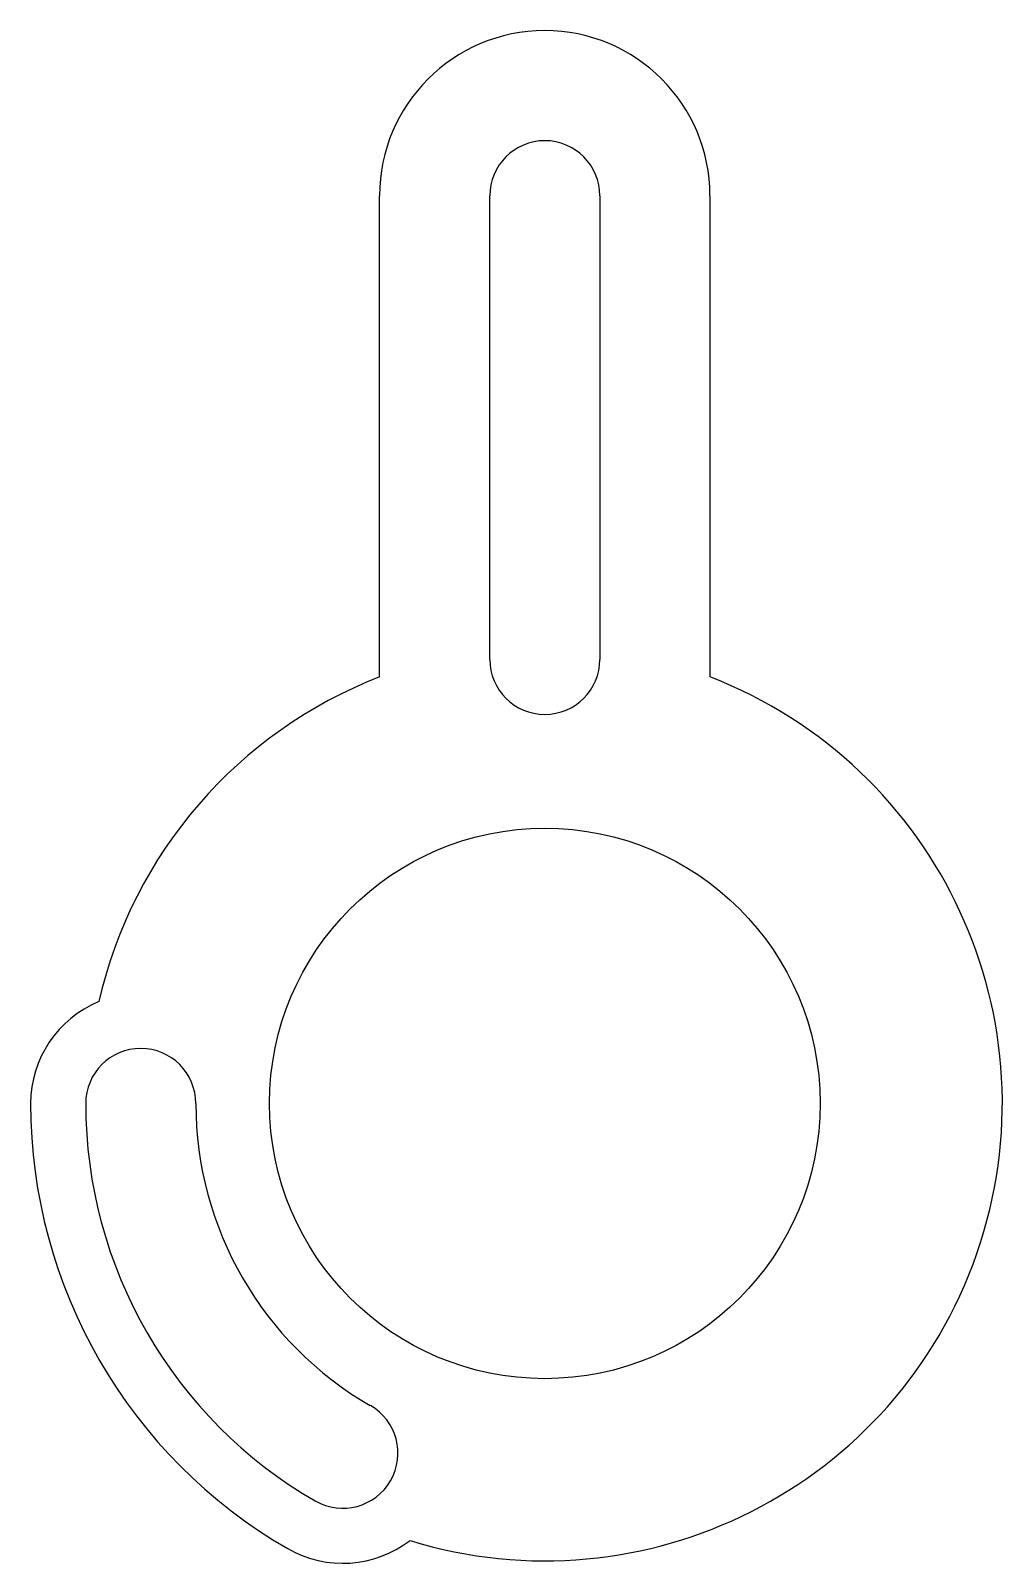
# Model space of a CAD drawing. Header units: inches. Extents: x 1483 to 2223, y 346 to 1513.
import ezdxf

# ---------------------------------------------------------------- set-up
doc = ezdxf.new("R2010")
doc.units = ezdxf.units.IN
doc.header["$MEASUREMENT"] = 0
for name, color, linetype, plot in [('Cerc', 4, 'Continuous', False), ('Contur', 6, 'Continuous', False), ('Interior', 30, 'Continuous', False)]:
    doc.layers.add(name, color=color, linetype=linetype, plot=plot)

msp = doc.modelspace()

# ---------------------------------------------------------------- linework, layer by layer
at = {"layer": 'Cerc'}
msp.add_circle((1874.4, 696.3), 209.5, dxfattribs=at)
at = {"layer": 'Contur'}
for p, q in [((1748.7, 1021), (1748.7, 1387.2)), ((2000.1, 1387.2), (2000.1, 1021))]:
    msp.add_line(p, q, dxfattribs=at)
for centre, radius, start, end in [((1874.4, 1387.2), 125.7, 0, 180), ((1874.4, 696.3), 348.1, 111.1681, 167.1389), ((1874.4, 696.3), 348.1, 252.8611, 68.8319), ((1566.9, 696.3), 83.8, 112.39, 180), ((1874.4, 696.3), 391.3, 180, 240), ((1720.7, 430.1), 83.8, 240, 307.61)]:
    msp.add_arc(centre, radius, start, end, dxfattribs=at)
at = {"layer": 'Interior'}
for p, q in [((1832.5, 1034.3), (1832.5, 1387.2)), ((1916.3, 1387.2), (1916.3, 1034.3))]:
    msp.add_line(p, q, dxfattribs=at)
for centre, radius, start, end in [((1874.4, 1387.2), 41.9, 0, 180), ((1874.4, 1034.3), 41.9, 180, 0), ((1566.9, 696.3), 41.9, 0, 180), ((1874.4, 696.3), 349.4, 180, 240), ((1874.4, 696.3), 265.6, 180, 240), ((1720.7, 430.1), 41.9, 240, 60)]:
    msp.add_arc(centre, radius, start, end, dxfattribs=at)

doc.saveas('drawing.dxf')
